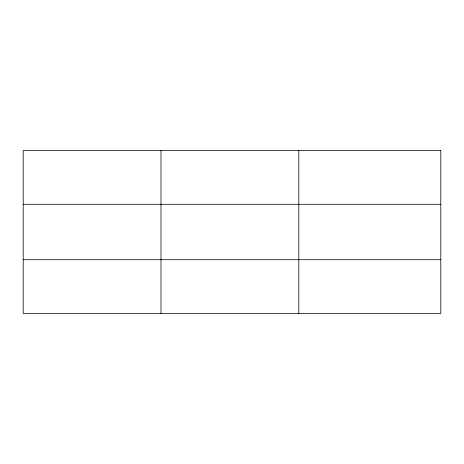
<?xml version="1.0" encoding="UTF-8"?>
<svg xmlns="http://www.w3.org/2000/svg" width="464" height="464" viewBox="0 0 464 464"><rect width="100%" height="100%" fill="white"/><g stroke="black" fill="none" stroke-linecap="round" stroke-linejoin="round"><path stroke-width="0.7" d="M161.008 150.487L161.008 313.513M298.816 150.487L298.816 313.513M23.2 204.288L440.8 204.288M23.2 259.712L440.8 259.712M440.8 150.487L440.8 313.513L23.2 313.513L23.2 150.487L440.8 150.487"/></g></svg>
